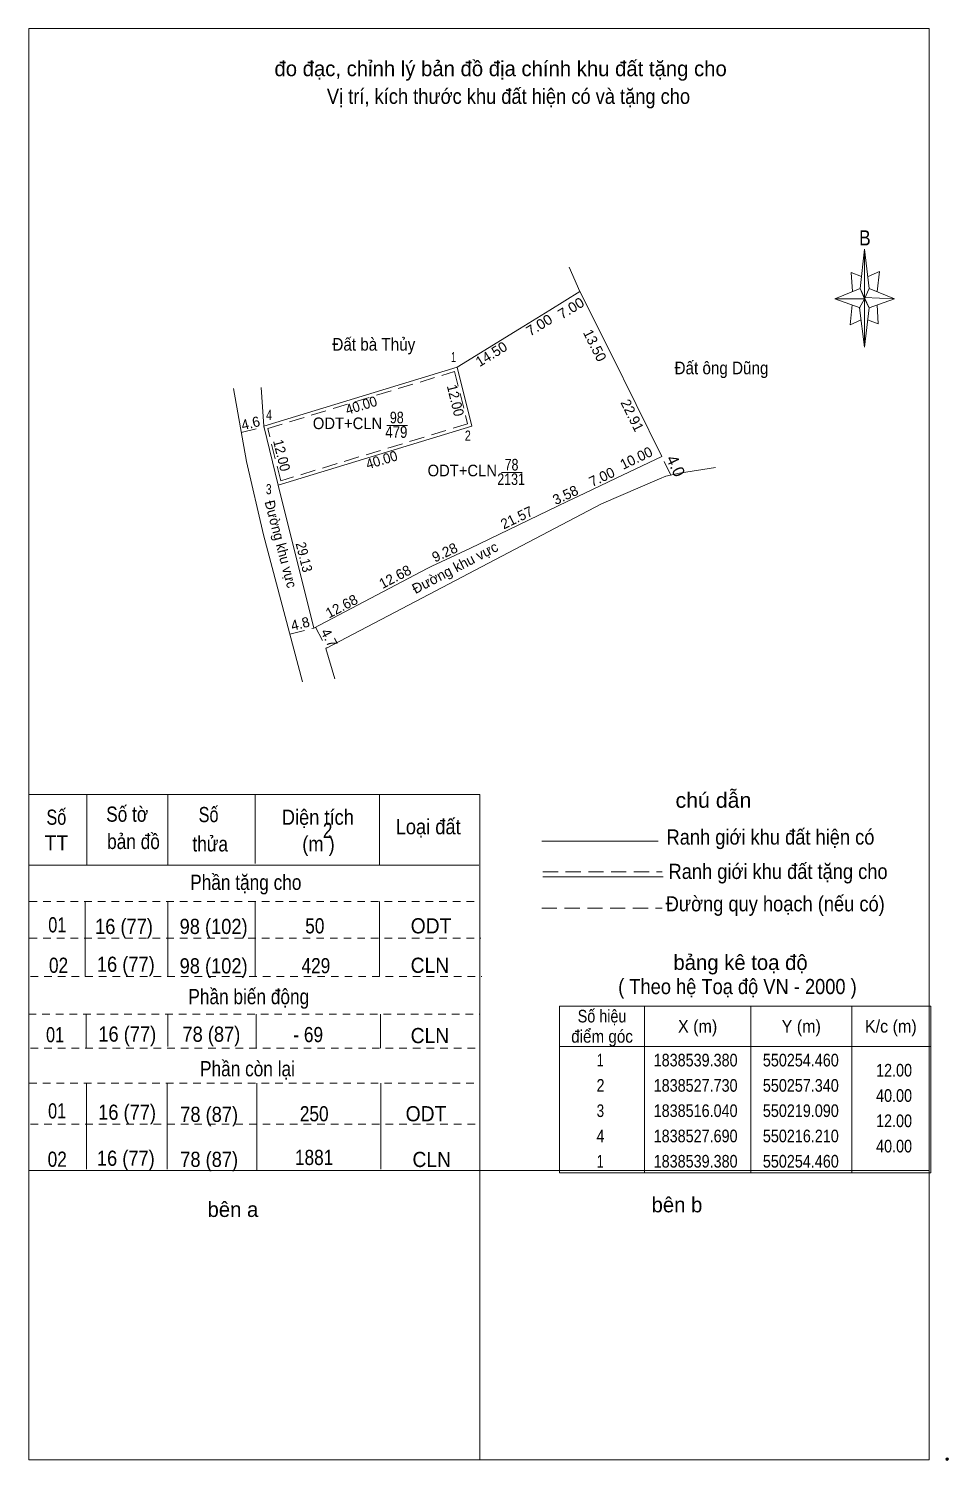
# Model space of a CAD drawing. Header units: metres. Extents: x 549703 to 552124, y 1838306 to 1838612.
# Drawn here: x 549703 to 549884.9, y 1838329.1 to 1838612.2 of the extents above; entities that cross this region are included whole.
import ezdxf
from ezdxf.enums import TextEntityAlignment as Align

# ---------------------------------------------------------------- set-up
doc = ezdxf.new("R2010")
doc.units = ezdxf.units.M
doc.header["$PDMODE"] = 32
doc.header["$PDSIZE"] = 0.5
doc.linetypes.add('MEDIUM_DASHED', pattern=[4.5, 3, -1.5])
doc.linetypes.add('SHORT_DASHED', pattern=[2.7, 1.5, -1.2])
for name, color, linetype, lineweight in [('1', 7, 'SHORT_DASHED', 13), ('5', 7, 'Continuous', 13), ('63', 7, 'Continuous', 13), ('7', 7, 'Continuous', 13)]:
    doc.layers.add(name, color=color, linetype=linetype, lineweight=lineweight)

msp = doc.modelspace()

# ---------------------------------------------------------------- linework, layer by layer
at = {"layer": '1', "linetype": 'Continuous'}
msp.add_line((549703.19, 1838446.74), (549791.99, 1838446.74), dxfattribs=at)
at = {"layer": '1'}
for p, q in [((549703.19, 1838439.54), (549791.99, 1838439.54)), ((549703.19, 1838432.34), (549792.39, 1838432.34)), ((549703.39, 1838424.74), (549792.59, 1838424.74)), ((549702.99, 1838417.26), (549792.19, 1838417.26)), ((549703.39, 1838410.54), (549791.69, 1838410.54)), ((549703.13, 1838403.66), (549791.45, 1838403.66)), ((549703.37, 1838395.56), (549791.69, 1838395.56))]:
    msp.add_line(p, q, dxfattribs=at)
at = {"layer": '1', "linetype": 'Continuous'}
msp.add_lwpolyline([(549703.01, 1838612.18), (549881.09, 1838612.18), (549881.09, 1838329.18), (549703.01, 1838329.18)], close=True, dxfattribs=at)
at = {"layer": '1', "linetype": 'MEDIUM_DASHED'}
msp.add_lwpolyline([(549787.23, 1838544.39), (549789.8, 1838534.05), (549752.84, 1838522.75), (549750.27, 1838533.09)], close=True, dxfattribs=at)
at = {"layer": '5'}
for p, q in [((549867.41, 1838560.78), (549868.29, 1838568.58)), ((549867.41, 1838556.98), (549862.41, 1838558.78)), ((549869.21, 1838560.78), (549874.21, 1838558.78)), ((549869.21, 1838556.98), (549868.29, 1838549.18)), ((549870.81, 1838557.58), (549871.01, 1838553.78)), ((549871.01, 1838553.78), (549868.89, 1838554.58)), ((549703.19, 1838460.74), (549792.21, 1838460.74)), ((549714.49, 1838460.74), (549714.49, 1838446.74)), ((549730.49, 1838460.74), (549730.49, 1838446.74)), ((549747.79, 1838460.74), (549747.79, 1838447.06)), ((549772.39, 1838460.74), (549772.39, 1838446.74)), ((549792.21, 1838460.74), (549792.21, 1838329.18)), ((549804.47, 1838451.5), (549827.47, 1838451.5)), ((549804.67, 1838444.42), (549828.47, 1838444.42)), ((549714.19, 1838439.54), (549714.19, 1838424.74)), ((549730.49, 1838439.54), (549730.49, 1838424.74)), ((549747.79, 1838439.54), (549747.79, 1838424.74)), ((549772.39, 1838439.54), (549772.39, 1838424.74)), ((549714.39, 1838417.26), (549714.39, 1838410.54)), ((549730.49, 1838417.26), (549730.49, 1838410.88)), ((549747.99, 1838417.26), (549747.99, 1838410.54)), ((549772.59, 1838417.26), (549772.59, 1838410.54)), ((549714.45, 1838403.66), (549714.45, 1838386.66)), ((549730.41, 1838403.66), (549730.41, 1838386.66)), ((549748.09, 1838403.66), (549748.09, 1838386.42)), ((549772.65, 1838403.66), (549772.65, 1838386.66)), ((549703.01, 1838386.38), (549881.09, 1838386.38))]:
    msp.add_line(p, q, dxfattribs=at)
at = {"layer": '5', "linetype": 'MEDIUM_DASHED'}
for p, q in [((549804.67, 1838445.42), (549828.27, 1838445.42)), ((549804.47, 1838438.22), (549828.27, 1838438.22))]:
    msp.add_line(p, q, dxfattribs=at)
at = {"layer": '5'}
for points in [[(549868.29, 1838568.58), (549869.21, 1838560.78), (549868.29, 1838558.78)], [(549868.29, 1838558.78), (549862.41, 1838558.78), (549867.41, 1838560.78), (549869.21, 1838556.98), (549874.21, 1838558.78), (549868.29, 1838558.98)], [(549868.29, 1838558.78), (549868.29, 1838549.18), (549867.29, 1838556.98)]]:
    msp.add_lwpolyline(points, close=True, dxfattribs=at)
for points in [[(549869.01, 1838563.18), (549871.21, 1838564.18), (549870.81, 1838560.18)], [(549867.69, 1838563.18), (549865.61, 1838563.98), (549865.89, 1838560.18)], [(549868.29, 1838558.78), (549867.41, 1838560.78), (549862.41, 1838558.78)], [(549868.29, 1838558.78), (549869.21, 1838556.98), (549874.21, 1838558.78)], [(549865.81, 1838557.58), (549865.41, 1838553.58), (549867.61, 1838554.58)]]:
    msp.add_lwpolyline(points, dxfattribs=at)
msp.add_point((549884.61, 1838329.3), dxfattribs=at)
at = {"layer": '63', "linetype": 'MEDIUM_DASHED'}
for p, q in [((549745.04, 1838532.34), (549749.5, 1838533.45)), ((549829.98, 1838523.9), (549828.22, 1838527.58)), ((549754.62, 1838492.45), (549759.36, 1838493.63)), ((549759.7, 1838493.81), (549761.88, 1838489.66))]:
    msp.add_line(p, q, dxfattribs=at)
at = {"layer": '63'}
for p, q in [((549773.82, 1838533.72), (549777.92, 1838533.72)), ((549796.51, 1838524.39), (549800.61, 1838524.39)), ((549824.78, 1838418.9), (549824.78, 1838385.9)), ((549845.78, 1838418.9), (549845.78, 1838385.9)), ((549865.78, 1838418.9), (549865.78, 1838385.9)), ((549807.98, 1838410.9), (549881.38, 1838410.9))]:
    msp.add_line(p, q, dxfattribs=at)
msp.add_lwpolyline([(549807.98, 1838418.9), (549881.38, 1838418.9), (549881.38, 1838385.9), (549807.98, 1838385.9)], close=True, dxfattribs=at)
at = {"layer": '7'}
for p, q in [((549809.87, 1838564.98), (549811.99, 1838560.17)), ((549787.72, 1838545.24), (549749.47, 1838533.55)), ((549787.72, 1838545.24), (549790.6, 1838533.59)), ((549749.47, 1838533.55), (549748.98, 1838541.21)), ((549790.6, 1838533.59), (549752.35, 1838521.9)), ((549828.22, 1838527.58), (549819.19, 1838523.27)), ((549819.19, 1838523.27), (549812.87, 1838520.26)), ((549761.79, 1838489.61), (549763.52, 1838483.58))]:
    msp.add_line(p, q, dxfattribs=at)
for points in [[(549811.99, 1838560.17), (549806.03, 1838556.5), (549800.07, 1838552.83), (549787.72, 1838545.24)], [(549828.22, 1838527.58), (549818.08, 1838548.12), (549811.99, 1838560.17)], [(549743.52, 1838541), (549746.04, 1838526.6), (549749.46, 1838512.06), (549757.12, 1838482.98)], [(549759.36, 1838493.63), (549752.35, 1838521.9), (549749.47, 1838533.55)], [(549838.8, 1838525.39), (549831.7, 1838524.3), (549829, 1838523.67), (549827.74, 1838523.16)], [(549761.79, 1838489.61), (549779.5, 1838498.9), (549816.28, 1838518.21), (549827.74, 1838523.16)], [(549812.87, 1838520.26), (549809.64, 1838518.72), (549790.21, 1838509.36), (549782.7, 1838505.86)], [(549782.7, 1838505.86), (549781.8, 1838505.44), (549759.36, 1838493.63)]]:
    msp.add_lwpolyline(points, dxfattribs=at)

# ---------------------------------------------------------------- texts
at = {"layer": '1'}
for s, height, width, p in [('1', 2, 0.65, (549787.025, 1838546.24)), ('4', 2, 0.8, (549750.535, 1838534.81)), ('2', 2, 0.8, (549789.84, 1838530.7)), ('3', 2, 0.75, (549750.47, 1838520.11)), ('2', 3, 0.85, (549762.12, 1838452.14))]:
    msp.add_text(s, height=height, dxfattribs=dict(at, width=width)).set_placement(p, align=Align.CENTER)
for s, p in [('bên a', (549743.385, 1838377.18)), ('bên b', (549831.195, 1838378.1))]:
    msp.add_text(s, height=3, dxfattribs=at).set_placement(p, align=Align.CENTER)
at = {"layer": '5'}
for s, p in [('đo đạc, chỉnh lý bản đồ địa chính khu đất tặng cho', (549796.32, 1838602.78)), ('bảng kê toạ độ', (549843.765, 1838426.03))]:
    msp.add_text(s, height=3, dxfattribs=at).set_placement(p, align=Align.CENTER)
for s, width, p in [('Vị trí, kích thước khu đất hiện có và tặng cho', 0.9, (549797.88, 1838597.3)), ('B', 0.85, (549868.35, 1838569.3)), ('chú dẫn', 1.05, (549838.405, 1838458.1)), ('Số', 0.8, (549708.47, 1838454.74)), ('Số tờ', 0.85, (549722.475, 1838455.34)), ('Số', 0.8, (549738.57, 1838455.26)), ('Diện tích', 0.9, (549760.18, 1838454.74)), ('Loại đất', 0.9, (549781.995, 1838452.86)), ('Ranh giới khu đất hiện có ', 0.9, (549850.185, 1838450.82)), ('TT', 0.95, (549708.485, 1838449.66)), ('bản đồ', 0.85, (549723.725, 1838449.94)), ('thửa', 0.85, (549738.895, 1838449.46)), ('(m )', 0.9, (549760.305, 1838449.46)), ('Phần tặng cho', 0.85, (549745.935, 1838441.86)), ('Ranh giới khu đất tặng cho', 0.9, (549851.185, 1838444.02)), ('Đường quy hoạch (nếu có)', 0.9, (549850.62, 1838437.62)), ('01', 0.8, (549708.66, 1838433.46)), ('16 (77)', 0.9, (549721.845, 1838433.14)), ('98 (102)', 0.9, (549739.57, 1838433.14)), ('50', 0.85, (549759.58, 1838433.26)), ('ODT', 0.95, (549782.56, 1838433.26)), ('02', 0.85, (549708.905, 1838425.46)), ('16 (77)', 0.9, (549722.205, 1838425.66)), ('98 (102)', 0.9, (549739.57, 1838425.34)), ('429', 0.85, (549759.79, 1838425.38)), ('CLN', 0.95, (549782.34, 1838425.46)), ('Phần biến động', 0.85, (549746.52, 1838419.26)), ('( Theo hệ Toạ độ VN - 2000 )', 0.9, (549843.155, 1838421.25)), ('01', 0.8, (549708.22, 1838411.73)), ('16 (77)', 0.9, (549722.495, 1838411.85)), ('78 (87)', 0.9, (549739.125, 1838411.83)), ('- 69', 0.85, (549758.275, 1838411.75)), ('CLN', 0.95, (549782.34, 1838411.56)), ('Phần còn lại', 0.85, (549746.265, 1838405)), ('01', 0.8, (549708.62, 1838396.66)), ('16 (77)', 0.9, (549722.455, 1838396.4)), ('78 (87)', 0.9, (549738.685, 1838395.98)), ('250', 0.85, (549759.46, 1838396.1)), ('ODT', 0.95, (549781.56, 1838396.1)), ('02', 0.85, (549708.645, 1838387.1)), ('16 (77)', 0.9, (549722.205, 1838387.3)), ('78 (87)', 0.9, (549738.685, 1838387.08)), ('1881', 0.85, (549759.445, 1838387.46)), ('CLN', 0.95, (549782.7, 1838387.06))]:
    msp.add_text(s, height=3, dxfattribs=dict(at, width=width)).set_placement(p, align=Align.CENTER)
at = {"layer": '63'}
for s, rotation, width, p in [('7.00', 31.624, 1.05, (549810.761, 1838556.043)), ('7.00', 31.624, 1.05, (549804.481, 1838552.703)), ('12.00', 283.886, 0.95, (549786.426, 1838538.43)), ('40.00', 16.994, 0.95, (549769.048, 1838536.728)), ('12.00', 283.886, 0.95, (549752.066, 1838527.56)), ('40.00', 16.994, 0.95, (549773.088, 1838525.948)), ('Đường khu vực', 284.757, 0.95, (549751.891, 1838509.995)), ('29.13', 283.927, 0.9, (549756.496, 1838507.441))]:
    msp.add_text(s, height=2, rotation=rotation, dxfattribs=dict(at, width=width)).set_placement(p, align=Align.CENTER)
for s, height, width, p in [('Đất bà Thủy', 2.5, 0.9, (549771.25, 1838548.5)), ('Đất ông Dũng', 2.5, 0.9, (549840, 1838543.83)), ('98', 2.3, 0.8, (549775.79, 1838534.13)), ('ODT+CLN', 2.3, 0.95, (549766.05, 1838532.98)), ('479', 2.3, 0.85, (549775.705, 1838531.26)), ('ODT+CLN', 2.3, 0.95, (549788.74, 1838523.65)), ('78', 2.3, 0.8, (549798.48, 1838524.8)), ('2131', 2.3, 0.8, (549798.395, 1838521.93)), ('Số hiệu', 2.5, 0.85, (549816.38, 1838415.65)), ('điểm góc', 2.5, 0.9, (549816.38, 1838411.65)), ('X (m)', 2.5, 0.95, (549835.28, 1838413.65)), ('Y (m)', 2.5, 0.95, (549855.775, 1838413.65)), ('K/c (m)', 2.5, 0.95, (549873.48, 1838413.65)), (' 1', 2.5, 0.75, (549815.675, 1838406.95)), ('1838539.380', 2.5, 0.85, (549834.88, 1838406.95)), ('550254.460', 2.5, 0.85, (549855.685, 1838406.95)), (' 2', 2.5, 0.85, (549815.68, 1838401.95)), ('1838527.730', 2.5, 0.85, (549834.88, 1838401.95)), ('550257.340', 2.5, 0.85, (549855.685, 1838401.95)), (' 3', 2.5, 0.8, (549815.68, 1838396.95)), ('1838516.040', 2.5, 0.85, (549834.88, 1838396.95)), ('550219.090', 2.5, 0.85, (549855.685, 1838396.95)), (' 4', 2.5, 0.85, (549815.675, 1838391.95)), ('1838527.690', 2.5, 0.85, (549834.88, 1838391.95)), ('550216.210', 2.5, 0.85, (549855.685, 1838391.95)), (' 1', 2.5, 0.75, (549815.675, 1838386.95)), ('1838539.380', 2.5, 0.85, (549834.88, 1838386.95)), ('550254.460', 2.5, 0.85, (549855.685, 1838386.95))]:
    msp.add_text(s, height=height, dxfattribs=dict(at, width=width)).set_placement(p, align=Align.CENTER)
for s, height, rotation, p in [('14.50', 2, 31.574, (549795.011, 1838546.975)), ('13.50', 2, 296.812, (549814.058, 1838549.096)), ('22.91', 2, 296.274, (549821.455, 1838535.253)), ('4.6', 2, 13.976, (549747.113, 1838533.184)), ('10.00', 2, 25.515, (549823.574, 1838526.368)), ('4.0', 2.3, 295.56, (549829.908, 1838525.211)), ('7.00', 2, 25.467, (549816.77, 1838522.622)), ('3.58', 2, 25.491, (549809.56, 1838519.048)), ('21.57', 2, 25.721, (549799.941, 1838514.575)), ('9.28', 2, 24.988, (549785.688, 1838507.691)), ('Đường khu vực', 2, 27.7, (549787.765, 1838504.686)), ('12.68', 2, 27.737, (549775.915, 1838502.89)), ('12.68', 2, 27.777, (549765.354, 1838497.072)), ('4.8', 2, 13.979, (549756.933, 1838493.537)), ('4.7', 2, 297.821, (549761.545, 1838491.232))]:
    msp.add_text(s, height=height, rotation=rotation, dxfattribs=at).set_placement(p, align=Align.CENTER)
at = {"layer": '63', "width": 0.85}
for s, p in [('12.00', (549877.68, 1838404.95)), ('40.00', (549877.68, 1838399.95)), ('12.00', (549877.68, 1838394.95)), ('40.00', (549877.68, 1838389.95))]:
    msp.add_text(s, height=2.5, dxfattribs=at).set_placement(p, align=Align.RIGHT)

doc.saveas('drawing.dxf')
